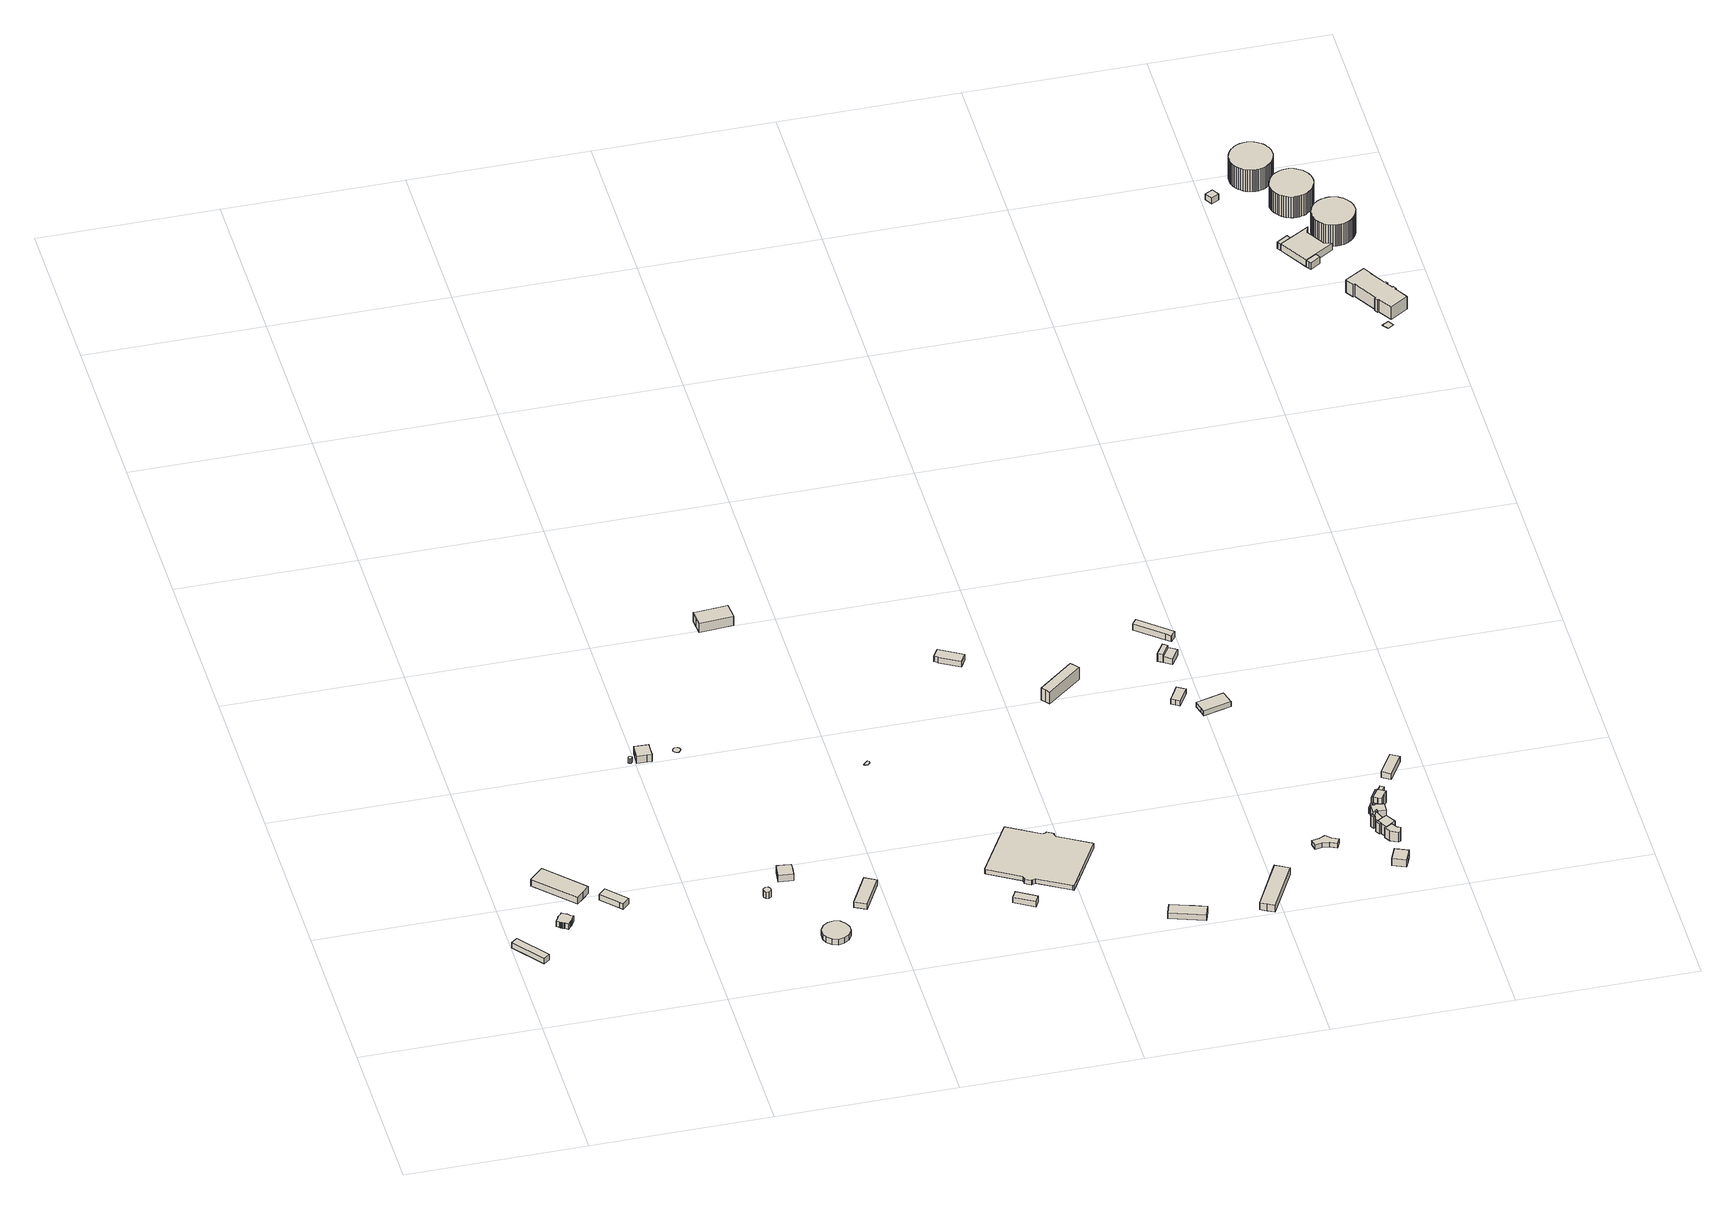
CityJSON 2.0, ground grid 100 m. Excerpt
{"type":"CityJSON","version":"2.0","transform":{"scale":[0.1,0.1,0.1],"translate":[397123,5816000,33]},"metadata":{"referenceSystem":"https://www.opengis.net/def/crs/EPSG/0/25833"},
"CityObjects":{
"building1":{"type":"Building","attributes":{"Gemeindeschluessel":"11000009","BezugspunktDach":"2200","function":"31001_3091","measuredHeight":4.71,"storeysAboveGround":1},"address":[{"country":"Germany","locality":"Berlin","thoroughfareNumber":"1 (45)","thoroughfareName":"Kiehnwerderallee"}],"geometry":[{"type":"Solid","lod":"1","boundaries":[[[[0,1,2,3,4]],[[5,6,7,8,9]],[[5,9,4,3]],[[6,5,3,2]],[[7,6,2,1]],[[8,7,1,0]],[[9,8,0,4]]]]}]},
"building2":{"type":"Building","attributes":{"Gemeindeschluessel":"11000009","BezugspunktDach":"2200","function":"31001_2090","measuredHeight":4.12,"storeysAboveGround":1},"address":[{"country":"Germany","locality":"Berlin","thoroughfareNumber":"1 (44)","thoroughfareName":"Kiehnwerderallee"}],"geometry":[{"type":"Solid","lod":"1","boundaries":[[[[10,11,12,13,14,15,16,17,18,19,20,21,22,23,24,25,26,27,28,29,30,31,32,33,34,35,36,37]],[[38,39,40,41,42,43,44,45,46,47,48,49,50,51,52,53,54,55,56,57,58,59,60,61,62,63,64,65]],[[38,65,37,36]],[[39,38,36,35]],[[40,39,35,34]],[[41,40,34,33]],[[42,41,33,32]],[[43,42,32,31]],[[44,43,31,30]],[[45,44,30,29]],[[46,45,29,28]],[[47,46,28,27]],[[48,47,27,26]],[[49,48,26,25]],[[50,49,25,24]],[[51,50,24,23]],[[52,51,23,22]],[[53,52,22,21]],[[54,53,21,20]],[[55,54,20,19]],[[56,55,19,18]],[[57,56,18,17]],[[58,57,17,16]],[[59,58,16,15]],[[60,59,15,14]],[[61,60,14,13]],[[62,61,13,12]],[[63,62,12,11]],[[64,63,11,10]],[[65,64,10,37]]]]}]},
"building3":{"type":"Building","attributes":{"Gemeindeschluessel":"11000009","BezugspunktDach":"2200","function":"51009_1610","measuredHeight":4.12,"storeysAboveGround":0},"address":[{"country":"Germany","locality":"Berlin"}],"geometry":[{"type":"Solid","lod":"1","boundaries":[[[[10,11,12,13,14,15,16,17,18,19,20,21,22,23,24,25,26,27,28,29,30,31,32,33,34,35,36,37]],[[38,39,40,41,42,43,44,45,46,47,48,49,50,51,52,53,54,55,56,57,58,59,60,61,62,63,64,65]],[[38,65,37,36]],[[39,38,36,35]],[[40,39,35,34]],[[41,40,34,33]],[[42,41,33,32]],[[43,42,32,31]],[[44,43,31,30]],[[45,44,30,29]],[[46,45,29,28]],[[47,46,28,27]],[[48,47,27,26]],[[49,48,26,25]],[[50,49,25,24]],[[51,50,24,23]],[[52,51,23,22]],[[53,52,22,21]],[[54,53,21,20]],[[55,54,20,19]],[[56,55,19,18]],[[57,56,18,17]],[[58,57,17,16]],[[59,58,16,15]],[[60,59,15,14]],[[61,60,14,13]],[[62,61,13,12]],[[63,62,12,11]],[[64,63,11,10]],[[65,64,10,37]]]]}]},
"building4":{"type":"Building","attributes":{"Gemeindeschluessel":"11000009","BezugspunktDach":"2200","function":"31001_2143","measuredHeight":5.17,"storeysAboveGround":1},"address":[{"country":"Germany","locality":"Berlin","thoroughfareNumber":"1 (48)","thoroughfareName":"Kiehnwerderallee"}],"geometry":[{"type":"Solid","lod":"1","boundaries":[[[[66,67,68,69,70,71]],[[72,73,74,75,76,77]],[[72,77,71,70]],[[73,72,70,69]],[[74,73,69,68]],[[75,74,68,67]],[[76,75,67,66]],[[77,76,66,71]]]]}]},
"building5":{"type":"Building","attributes":{"Gemeindeschluessel":"11000009","BezugspunktDach":"2200","function":"31001_2520","measuredHeight":3.66,"storeysAboveGround":1},"address":[{"country":"Germany","locality":"Berlin","thoroughfareNumber":"1 (42)","thoroughfareName":"Kiehnwerderallee"}],"geometry":[{"type":"Solid","lod":"1","boundaries":[[[[78,79,80,81,82]],[[83,84,85,86,87]],[[83,87,82,81]],[[84,83,81,80]],[[85,84,80,79]],[[86,85,79,78]],[[87,86,78,82]]]]}]},
"building6":{"type":"Building","attributes":{"Gemeindeschluessel":"11000009","BezugspunktDach":"2200","function":"31001_1312","measuredHeight":3,"storeysAboveGround":1},"address":[{"country":"Germany","locality":"Berlin","thoroughfareNumber":"1 (60)","thoroughfareName":"Kiehnwerderallee"}],"geometry":[{"type":"Solid","lod":"1","boundaries":[[[[88,89,90,91,92,93,94,95]],[[96,97,98,99,100,101,102,103]],[[96,103,95,94]],[[97,96,94,93]],[[98,97,93,92]],[[99,98,92,91]],[[100,99,91,90]],[[101,100,90,89]],[[102,101,89,88]],[[103,102,88,95]]]]}]},
"building7":{"type":"Building","attributes":{"Gemeindeschluessel":"11000009","BezugspunktDach":"2200","function":"31001_2055","measuredHeight":4.21,"storeysAboveGround":1},"address":[{"country":"Germany","locality":"Berlin","thoroughfareNumber":"1 (37)","thoroughfareName":"Kiehnwerderallee"}],"geometry":[{"type":"Solid","lod":"1","boundaries":[[[[104,105,106,107,108,109,110,111]],[[112,113,114,115,116,117,118,119]],[[112,119,111,110]],[[113,112,110,109]],[[114,113,109,108]],[[115,114,108,107]],[[116,115,107,106]],[[117,116,106,105]],[[118,117,105,104]],[[119,118,104,111]]]]}]},
"building8":{"type":"Building","attributes":{"Gemeindeschluessel":"11000009","BezugspunktDach":"2200","function":"31001_2055","measuredHeight":6.03,"storeysAboveGround":1},"address":[{"country":"Germany","locality":"Berlin","thoroughfareNumber":"1 (59)","thoroughfareName":"Kiehnwerderallee"}],"geometry":[{"type":"Solid","lod":"1","boundaries":[[[[120,121,122,123,124,125,126]],[[127,128,129,130,131,132,133]],[[127,133,126,125]],[[128,127,125,124]],[[129,128,124,123]],[[130,129,123,122]],[[131,130,122,121]],[[132,131,121,120]],[[133,132,120,126]]]]}]},
"building9":{"type":"Building","attributes":{"Gemeindeschluessel":"11000009","BezugspunktDach":"2200","function":"31001_2090","measuredHeight":3.75,"storeysAboveGround":1},"address":[{"country":"Germany","locality":"Berlin","thoroughfareNumber":"1 (73)","thoroughfareName":"Kiehnwerderallee"}],"geometry":[{"type":"Solid","lod":"1","boundaries":[[[[134,135,136,137,138,139,140,141,142,143,144,145,146,147]],[[148,149,150,151,152,153,154,155,156,157,158,159,160,161]],[[148,161,147,146]],[[149,148,146,145]],[[150,149,145,144]],[[151,150,144,143]],[[152,151,143,142]],[[153,152,142,141]],[[154,153,141,140]],[[155,154,140,139]],[[156,155,139,138]],[[157,156,138,137]],[[158,157,137,136]],[[159,158,136,135]],[[160,159,135,134]],[[161,160,134,147]]]]}]},
"building10":{"type":"Building","attributes":{"Gemeindeschluessel":"11000009","BezugspunktDach":"2200","function":"31001_2055","measuredHeight":5.75,"storeysAboveGround":1},"address":[{"country":"Germany","locality":"Berlin","thoroughfareNumber":"1 (34)","thoroughfareName":"Kiehnwerderallee"}],"geometry":[{"type":"Solid","lod":"1","boundaries":[[[[162,163,164,165,166,167]],[[168,169,170,171,172,173]],[[168,173,167,166]],[[169,168,166,165]],[[170,169,165,164]],[[171,170,164,163]],[[172,171,163,162]],[[173,172,162,167]]]]}]},
"building11":{"type":"Building","attributes":{"Gemeindeschluessel":"11000009","BezugspunktDach":"2200","function":"31001_1312","measuredHeight":0.148,"storeysAboveGround":1},"address":[{"country":"Germany","locality":"Berlin","thoroughfareNumber":"1 (40)","thoroughfareName":"Kiehnwerderallee"}],"geometry":[{"type":"Solid","lod":"1","boundaries":[[[[174,175,176,177,178,179,180,181]],[[182,183,184,185,186,187,188,189]],[[182,189,181,180]],[[183,182,180,179]],[[184,183,179,178]],[[185,184,178,177]],[[186,185,177,176]],[[187,186,176,175]],[[188,187,175,174]],[[189,188,174,181]]]]}]},
"building12":{"type":"Building","attributes":{"Gemeindeschluessel":"11000009","BezugspunktDach":"2200","function":"31001_2000","measuredHeight":3.71,"storeysAboveGround":1},"address":[{"country":"Germany","locality":"Berlin","thoroughfareNumber":"1 (63)","thoroughfareName":"Kiehnwerderallee"}],"geometry":[{"type":"Solid","lod":"1","boundaries":[[[[190,191,192,193]],[[194,195,196,197]],[[194,197,193,192]],[[195,194,192,191]],[[196,195,191,190]],[[197,196,190,193]]]]}]},
"building13":{"type":"Building","attributes":{"Gemeindeschluessel":"11000009","BezugspunktDach":"2200","function":"31001_2090","measuredHeight":7.46,"storeysAboveGround":1},"address":[{"country":"Germany","locality":"Berlin","thoroughfareNumber":"1 (61)","thoroughfareName":"Kiehnwerderallee"}],"geometry":[{"type":"Solid","lod":"1","boundaries":[[[[198,199,200,201,202,203,204,205,206,207]],[[208,209,210,211,212,213,214,215,216,217]],[[208,217,207,206]],[[209,208,206,205]],[[210,209,205,204]],[[211,210,204,203]],[[212,211,203,202]],[[213,212,202,201]],[[214,213,201,200]],[[215,214,200,199]],[[216,215,199,198]],[[217,216,198,207]]]]}]},
"building14":{"type":"Building","attributes":{"Gemeindeschluessel":"11000009","BezugspunktDach":"2200","function":"31001_1312","measuredHeight":0.228,"storeysAboveGround":1},"address":[{"country":"Germany","locality":"Berlin","thoroughfareNumber":"1 (35)","thoroughfareName":"Kiehnwerderallee"}],"geometry":[{"type":"Solid","lod":"1","boundaries":[[[[218,219,220,221,222,223]],[[224,225,226,227,228,229]],[[224,229,223,222]],[[225,224,222,221]],[[226,225,221,220]],[[227,226,220,219]],[[228,227,219,218]],[[229,228,218,223]]]]}]},
"building15":{"type":"Building","attributes":{"Gemeindeschluessel":"11000009","BezugspunktDach":"2200","function":"31001_2090","measuredHeight":4.45,"storeysAboveGround":1},"address":[{"country":"Germany","locality":"Berlin","thoroughfareNumber":"1 (29)","thoroughfareName":"Kiehnwerderallee"}],"geometry":[{"type":"Solid","lod":"1","boundaries":[[[[230,231,232,233,234,235]],[[236,237,238,239,240,241]],[[236,241,235,234]],[[237,236,234,233]],[[238,237,233,232]],[[239,238,232,231]],[[240,239,231,230]],[[241,240,230,235]]]]}]},
"building16":{"type":"Building","attributes":{"Gemeindeschluessel":"11000009","BezugspunktDach":"2200","function":"31001_2081","measuredHeight":5.21,"storeysAboveGround":1},"address":[{"country":"Germany","locality":"Berlin","thoroughfareNumber":"1 (64)","thoroughfareName":"Kiehnwerderallee"}],"geometry":[{"type":"Solid","lod":"1","boundaries":[[[[242,243,244,245,246,247,248,249,250,251,252,253,254,255,256,257,258,259,260,261]],[[262,263,264,265,266,267,268,269,270,271,272,273,274,275,276,277,278,279,280,281]],[[262,281,261,260]],[[263,262,260,259]],[[264,263,259,258]],[[265,264,258,257]],[[266,265,257,256]],[[267,266,256,255]],[[268,267,255,254]],[[269,268,254,253]],[[270,269,253,252]],[[271,270,252,251]],[[272,271,251,250]],[[273,272,250,249]],[[274,273,249,248]],[[275,274,248,247]],[[276,275,247,246]],[[277,276,246,245]],[[278,277,245,244]],[[279,278,244,243]],[[280,279,243,242]],[[281,280,242,261]]]]}]},
"building17":{"type":"Building","attributes":{"Gemeindeschluessel":"11000009","BezugspunktDach":"2200","function":"31001_2612","measuredHeight":3.72,"storeysAboveGround":1},"address":[{"country":"Germany","locality":"Berlin","thoroughfareNumber":"1 (66)","thoroughfareName":"Kiehnwerderallee"}],"geometry":[{"type":"Solid","lod":"1","boundaries":[[[[282,283,284,285,286,287]],[[288,289,290,291,292,293]],[[288,293,287,286]],[[289,288,286,285]],[[290,289,285,284]],[[291,290,284,283]],[[292,291,283,282]],[[293,292,282,287]]]]}]},
"building18":{"type":"Building","attributes":{"Gemeindeschluessel":"11000009","BezugspunktDach":"2200","function":"31001_2520","measuredHeight":3.74,"storeysAboveGround":1},"address":[{"country":"Germany","locality":"Berlin","thoroughfareNumber":"1 (72)","thoroughfareName":"Kiehnwerderallee"}],"geometry":[{"type":"Solid","lod":"1","boundaries":[[[[294,295,296,297,298,299]],[[300,301,302,303,304,305]],[[300,305,299,298]],[[301,300,298,297]],[[302,301,297,296]],[[303,302,296,295]],[[304,303,295,294]],[[305,304,294,299]]]]}]},
"building19":{"type":"Building","attributes":{"Gemeindeschluessel":"11000009","BezugspunktDach":"2200","function":"31001_2090","measuredHeight":8.32,"storeysAboveGround":1},"address":[{"country":"Germany","locality":"Berlin","thoroughfareNumber":"1 (32)","thoroughfareName":"Kiehnwerderallee"}],"geometry":[{"type":"Solid","lod":"1","boundaries":[[[[306,307,308,309,310,311,312,313,314]],[[315,316,317,318,319,320,321,322,323]],[[315,323,314,313]],[[316,315,313,312]],[[317,316,312,311]],[[318,317,311,310]],[[319,318,310,309]],[[320,319,309,308]],[[321,320,308,307]],[[322,321,307,306]],[[323,322,306,314]]]]}]},
"building20":{"type":"Building","attributes":{"Gemeindeschluessel":"11000009","BezugspunktDach":"2200","function":"31001_2000","measuredHeight":5.02,"storeysAboveGround":1},"address":[{"country":"Germany","locality":"Berlin","thoroughfareNumber":"1 (67)","thoroughfareName":"Kiehnwerderallee"}],"geometry":[{"type":"Solid","lod":"1","boundaries":[[[[324,325,326,327,328,329,330,331]],[[332,333,334,335,336,337,338,339]],[[332,339,331,330]],[[333,332,330,329]],[[334,333,329,328]],[[335,334,328,327]],[[336,335,327,326]],[[337,336,326,325]],[[338,337,325,324]],[[339,338,324,331]]]]}]},
"building21":{"type":"Building","attributes":{"Gemeindeschluessel":"11000009","BezugspunktDach":"2200","function":"31001_2612","measuredHeight":3.77,"storeysAboveGround":1},"address":[{"country":"Germany","locality":"Berlin","thoroughfareNumber":"1 (25)","thoroughfareName":"Kiehnwerderallee"}],"geometry":[{"type":"Solid","lod":"1","boundaries":[[[[340,341,342,343,344,345,346]],[[347,348,349,350,351,352,353]],[[347,353,346,345]],[[348,347,345,344]],[[349,348,344,343]],[[350,349,343,342]],[[351,350,342,341]],[[352,351,341,340]],[[353,352,340,346]]]]}]},
"building22":{"type":"Building","attributes":{"Gemeindeschluessel":"11000009","BezugspunktDach":"2200","function":"31001_2055","measuredHeight":2.88,"storeysAboveGround":1},"address":[{"country":"Germany","locality":"Berlin","thoroughfareNumber":"1 (17)","thoroughfareName":"Kiehnwerderallee"}],"geometry":[{"type":"Solid","lod":"1","boundaries":[[[[354,355,356,357,358,359,360,361,362]],[[363,364,365,366,367,368,369,370,371]],[[363,371,362,361]],[[364,363,361,360]],[[365,364,360,359]],[[366,365,359,358]],[[367,366,358,357]],[[368,367,357,356]],[[369,368,356,355]],[[370,369,355,354]],[[371,370,354,362]]]]}]},
"building23":{"type":"Building","attributes":{"Gemeindeschluessel":"11000009","BezugspunktDach":"2200","function":"51009_1610","measuredHeight":6.05,"storeysAboveGround":0},"address":[{"country":"Germany","locality":"Berlin"}],"geometry":[{"type":"Solid","lod":"1","boundaries":[[[[372,373,374,375,376]],[[377,378,379,380,381]],[[377,381,376,375]],[[378,377,375,374]],[[379,378,374,373]],[[380,379,373,372]],[[381,380,372,376]]]]}]},
"building24":{"type":"Building","attributes":{"Gemeindeschluessel":"11000009","BezugspunktDach":"2200","function":"31001_2090","measuredHeight":3.15,"storeysAboveGround":1},"address":[{"country":"Germany","locality":"Berlin","thoroughfareNumber":"1 (24)","thoroughfareName":"Kiehnwerderallee"}],"geometry":[{"type":"Solid","lod":"1","boundaries":[[[[382,383,384,385,386,387,388,389]],[[390,391,392,393,394,395,396,397]],[[390,397,389,388]],[[391,390,388,387]],[[392,391,387,386]],[[393,392,386,385]],[[394,393,385,384]],[[395,394,384,383]],[[396,395,383,382]],[[397,396,382,389]]]]}]},
"building25":{"type":"Building","attributes":{"Gemeindeschluessel":"11000009","BezugspunktDach":"2200","function":"31001_2055","measuredHeight":5.88,"storeysAboveGround":1},"address":[{"country":"Germany","locality":"Berlin","thoroughfareNumber":"1 (26)","thoroughfareName":"Kiehnwerderallee"}],"geometry":[{"type":"Solid","lod":"1","boundaries":[[[[398,399,400,401,402]],[[403,404,405,406,407]],[[403,407,402,401]],[[404,403,401,400]],[[405,404,400,399]],[[406,405,399,398]],[[407,406,398,402]]]]}]},
"building26":{"type":"Building","attributes":{"Gemeindeschluessel":"11000009","BezugspunktDach":"2200","function":"31001_2090","measuredHeight":5.31,"storeysAboveGround":1},"address":[{"country":"Germany","locality":"Berlin","thoroughfareNumber":"1 (62)","thoroughfareName":"Kiehnwerderallee"}],"geometry":[{"type":"Solid","lod":"1","boundaries":[[[[408,409,410,411,412,413]],[[414,415,416,417,418,419]],[[414,419,413,412]],[[415,414,412,411]],[[416,415,411,410]],[[417,416,410,409]],[[418,417,409,408]],[[419,418,408,413]]]]}]},
"building27":{"type":"Building","attributes":{"Gemeindeschluessel":"11000009","BezugspunktDach":"2200","function":"31001_2055","measuredHeight":6.22,"storeysAboveGround":1},"address":[{"country":"Germany","locality":"Berlin","thoroughfareNumber":"1 (14)","thoroughfareName":"Kiehnwerderallee"}],"geometry":[{"type":"Solid","lod":"1","boundaries":[[[[420,421,422,423,424]],[[425,426,427,428,429]],[[425,429,424,423]],[[426,425,423,422]],[[427,426,422,421]],[[428,427,421,420]],[[429,428,420,424]]]]}]},
"building28":{"type":"Building","attributes":{"Gemeindeschluessel":"11000009","BezugspunktDach":"2200","function":"51009_1610","measuredHeight":7.91,"storeysAboveGround":0},"address":[{"country":"Germany","locality":"Berlin"}],"geometry":[{"type":"Solid","lod":"1","boundaries":[[[[430,431,432,433]],[[434,435,436,437]],[[434,437,433,432]],[[435,434,432,431]],[[436,435,431,430]],[[437,436,430,433]]]]}]},
"building29":{"type":"Building","attributes":{"Gemeindeschluessel":"11000009","BezugspunktDach":"2200","function":"51009_1610","measuredHeight":7.02,"storeysAboveGround":0},"address":[{"country":"Germany","locality":"Berlin"}],"geometry":[{"type":"Solid","lod":"1","boundaries":[[[[438,439,440,441]],[[442,443,444,445]],[[442,445,441,440]],[[443,442,440,439]],[[444,443,439,438]],[[445,444,438,441]]]]}]},
"building30":{"type":"Building","attributes":{"Gemeindeschluessel":"11000009","function":"31001_2090"},"address":[{"country":"Germany","locality":"Berlin","thoroughfareNumber":"1 (76)","thoroughfareName":"Kiehnwerderallee"}],"children":["building30-1","building30-2","building30-3"]},
"building30-1":{"type":"BuildingPart","attributes":{"BezugspunktDach":"2200","measuredHeight":7.49,"storeysAboveGround":1},"parents":["building30"],"geometry":[{"type":"MultiSurface","lod":"1","boundaries":[[[446,447,448,449,450,451,452,453,454,455,456]],[[457,458,459,460,461,462,463,464,465,466,467]],[[457,467,456,455]],[[468,469,455,454]],[[459,458,454,453],[459,470,468,458]],[[460,459,453,452]],[[461,460,452,451]],[[462,461,451,450]],[[463,462,450,449]],[[466,465,447,446]],[[467,466,446,456]],[[458,457,469,468]],[[464,463,449,448]],[[465,464,448,447]]]}]},
"building30-2":{"type":"BuildingPart","attributes":{"BezugspunktDach":"2200","measuredHeight":5.79,"storeysAboveGround":1},"parents":["building30"],"geometry":[{"type":"MultiSurface","lod":"1","boundaries":[[[471,469,470,472,473,474,475]],[[476,477,478,459,457,479,480]],[[476,480,475,474]],[[477,476,474,473]],[[478,477,473,472]],[[459,478,472,470]],[[479,457,469,471]],[[480,479,471,475]],[[458,468,469,457]],[[459,470,468,458]]]}]},
"building30-3":{"type":"BuildingPart","attributes":{"BezugspunktDach":"2200","measuredHeight":6.76,"storeysAboveGround":1},"parents":["building30"],"geometry":[{"type":"MultiSurface","lod":"1","boundaries":[[[481,482,483,484,485,486,487,488]],[[465,463,489,490,491,492,493,494]],[[465,494,488,487]],[[463,449,448,447,487,486]],[[489,463,486,485]],[[490,489,485,484]],[[491,490,484,483]],[[492,491,483,482]],[[493,492,482,481]],[[494,493,481,488]],[[464,448,449,463]],[[495,464,465,447,448]]]}]},
"building31":{"type":"Building","attributes":{"Gemeindeschluessel":"11000009","BezugspunktDach":"2200","function":"51009_1610","measuredHeight":7.3,"storeysAboveGround":0},"address":[{"country":"Germany","locality":"Berlin"}],"geometry":[{"type":"Solid","lod":"1","boundaries":[[[[496,497,498,499,500,501,502,503,504,505,506,507,508,509]],[[510,511,512,513,514,515,516,517,518,519,520,521,522,523]],[[510,523,509,508]],[[511,510,508,507]],[[512,511,507,506]],[[513,512,506,505]],[[514,513,505,504]],[[515,514,504,503]],[[516,515,503,502]],[[517,516,502,501]],[[518,517,501,500]],[[519,518,500,499]],[[520,519,499,498]],[[521,520,498,497]],[[522,521,497,496]],[[523,522,496,509]]]]}]},
"building32":{"type":"Building","attributes":{"Gemeindeschluessel":"11000009","BezugspunktDach":"2200","function":"51009_1610","measuredHeight":7.34,"storeysAboveGround":0},"address":[{"country":"Germany","locality":"Berlin"}],"geometry":[{"type":"Solid","lod":"1","boundaries":[[[[524,525,526,527]],[[528,529,530,531]],[[528,531,527,526]],[[529,528,526,525]],[[530,529,525,524]],[[531,530,524,527]]]]}]},
"building33":{"type":"Building","attributes":{"Gemeindeschluessel":"11000009","function":"31001_2090"},"address":[{"country":"Germany","locality":"Berlin","thoroughfareNumber":"1 (75)","thoroughfareName":"Kiehnwerderallee"}],"children":["building33-1","building33-2","building33-3"]},
"building33-1":{"type":"BuildingPart","attributes":{"BezugspunktDach":"2200","measuredHeight":9.27,"storeysAboveGround":1},"parents":["building33"],"geometry":[{"type":"MultiSurface","lod":"1","boundaries":[[[532,533,534,535,536,537,538,539,540]],[[541,542,543,544,545,546,547,548,549]],[[541,549,540,539]],[[542,541,539,538]],[[543,542,538,537]],[[544,543,537,536],[550,551,552,543]],[[545,544,536,535]],[[546,545,535,534]],[[547,546,534,533]],[[548,547,533,532]],[[549,553,554,555,548,532,540]],[[551,550,543,552]],[[556,554,553,549,557]],[[556,548,555,554]]]}]},
"building33-2":{"type":"BuildingPart","attributes":{"BezugspunktDach":"2200","measuredHeight":6.67,"storeysAboveGround":1},"parents":["building33"],"geometry":[{"type":"MultiSurface","lod":"1","boundaries":[[[551,558,559,552]],[[560,561,550,543]],[[560,543,552,559]],[[561,560,559,558]],[[550,561,558,551]],[[543,562,550,551,552]]]}]},
"building33-3":{"type":"BuildingPart","attributes":{"BezugspunktDach":"2200","measuredHeight":6.26,"storeysAboveGround":1},"parents":["building33"],"geometry":[{"type":"MultiSurface","lod":"1","boundaries":[[[563,564,565,566,567,568,569,570,555,554,553,571,572]],[[573,549,556,548,574,516,515,575,513,512,511,576,577]],[[573,577,572,571]],[[549,573,571,553]],[[574,548,555,570]],[[516,574,570,569]],[[515,516,569,568]],[[575,515,568,567]],[[513,575,567,566]],[[512,513,566,565]],[[511,512,565,564]],[[576,511,564,563]],[[577,576,563,572]],[[556,549,553,554]],[[578,548,579,556,554,555]]]}]},
"building34":{"type":"Building","attributes":{"Gemeindeschluessel":"11000009","BezugspunktDach":"2200","function":"31001_2090","measuredHeight":3.96,"storeysAboveGround":1},"address":[{"country":"Germany","locality":"Berlin","thoroughfareNumber":"1 (74)","thoroughfareName":"Kiehnwerderallee"}],"geometry":[{"type":"Solid","lod":"1","boundaries":[[[[580,581,582,583]],[[584,585,586,587]],[[584,587,583,582]],[[585,584,582,581]],[[586,585,581,580]],[[587,586,580,583]]]]}]},
"building35":{"type":"Building","attributes":{"Gemeindeschluessel":"11000011","BezugspunktDach":"2200","function":"31001_2591","measuredHeight":4.45,"storeysAboveGround":1},"address":[{"country":"Germany","locality":"Berlin","thoroughfareNumber":"5 (9)","thoroughfareName":"Köpenicker Chaussee"}],"geometry":[{"type":"Solid","lod":"1","boundaries":[[[[588,589,590,591]],[[592,593,594,595]],[[592,595,591,590]],[[593,592,590,589]],[[594,593,589,588]],[[595,594,588,591]]]]}]},
"building36":{"type":"Building","attributes":{"Gemeindeschluessel":"11000011","function":"31001_2000"},"address":[{"country":"Germany","locality":"Berlin","thoroughfareNumber":"5 (8)","thoroughfareName":"Köpenicker Chaussee"}],"children":["building36-1","building36-2","building36-3"]},
"building36-1":{"type":"BuildingPart","attributes":{"BezugspunktDach":"2200","measuredHeight":4.44,"storeysAboveGround":1},"parents":["building36"],"geometry":[{"type":"MultiSurface","lod":"1","boundaries":[[[596,597,598,599,600,601,602,603]],[[604,605,606,607,608,609,610,611]],[[605,604,602,601]],[[606,605,601,600]],[[607,606,600,599]],[[608,607,599,598]],[[609,608,598,597]],[[611,610,596,603]],[[612,604,611,603,602]],[[610,609,597,596,613]]]}]},
"building36-2":{"type":"BuildingPart","attributes":{"BezugspunktDach":"2200","measuredHeight":4.44,"storeysAboveGround":1},"parents":["building36"],"geometry":[{"type":"MultiSurface","lod":"1","boundaries":[[[614,615,616,597,596]],[[609,617,618,619,610]],[[617,609,597,616]],[[618,617,616,615]],[[619,618,615,614]],[[610,619,614,596]],[[609,610,596,597,620]]]}]},
"building36-3":{"type":"BuildingPart","attributes":{"BezugspunktDach":"2200","measuredHeight":4.44,"storeysAboveGround":1},"parents":["building36"],"geometry":[{"type":"MultiSurface","lod":"1","boundaries":[[[603,602,621,622]],[[623,604,611,624]],[[623,624,622,621]],[[604,623,621,602]],[[624,611,603,622]],[[625,611,604,602,603]]]}]},
"building37":{"type":"Building","attributes":{"Gemeindeschluessel":"11000011","BezugspunktDach":"2200","function":"31001_2580","measuredHeight":0.146,"storeysAboveGround":1},"address":[{"country":"Germany","locality":"Berlin","thoroughfareNumber":"5 (19)","thoroughfareName":"Köpenicker Chaussee"}],"geometry":[{"type":"Solid","lod":"1","boundaries":[[[[626,627,628,629]],[[630,631,632,633]],[[630,633,629,628]],[[631,630,628,627]],[[632,631,627,626]],[[633,632,626,629]]]]}]},
"building38":{"type":"Building","attributes":{"Gemeindeschluessel":"11000011","BezugspunktDach":"2200","function":"31001_2140","measuredHeight":14.46,"storeysAboveGround":3},"address":[{"country":"Germany","locality":"Berlin","thoroughfareNumber":"5 (11)","thoroughfareName":"Köpenicker Chaussee"}],"geometry":[{"type":"Solid","lod":"1","boundaries":[[[[634,635,636,637,638,639,640,641,642,643,644,645,646,647,648,649,650,651,652,653,654,655,656,657,658,659,660,661,662,663,664,665,666,667,668,669,670,671,672,673,674,675,676,677,678,679,680,681,682,683,684,685,686,687,688,689,690,691,692]],[[693,694,695,696,697,698,699,700,701,702,703,704,705,706,707,708,709,710,711,712,713,714,715,716,717,718,719,720,721,722,723,724,725,726,727,728,729,730,731,732,733,734,735,736,737,738,739,740,741,742,743,744,745,746,747,748,749,750,751]],[[693,751,692,691]],[[694,693,691,690]],[[695,694,690,689]],[[696,695,689,688]],[[697,696,688,687]],[[698,697,687,686]],[[699,698,686,685]],[[700,699,685,684]],[[701,700,684,683]],[[702,701,683,682]],[[703,702,682,681]],[[704,703,681,680]],[[705,704,680,679]],[[706,705,679,678]],[[707,706,678,677]],[[708,707,677,676]],[[709,708,676,675]],[[710,709,675,674]],[[711,710,674,673]],[[712,711,673,672]],[[713,712,672,671]],[[714,713,671,670]],[[715,714,670,669]],[[716,715,669,668]],[[717,716,668,667]],[[718,717,667,666]],[[719,718,666,665]],[[720,719,665,664]],[[721,720,664,663]],[[722,721,663,662]],[[723,722,662,661]],[[724,723,661,660]],[[725,724,660,659]],[[726,725,659,658]],[[727,726,658,657]],[[728,727,657,656]],[[729,728,656,655]],[[730,729,655,654]],[[731,730,654,653]],[[732,731,653,652]],[[733,732,652,651]],[[734,733,651,650]],[[735,734,650,649]],[[736,735,649,648]],[[737,736,648,647]],[[738,737,647,646]],[[739,738,646,645]],[[740,739,645,644]],[[741,740,644,643]],[[742,741,643,642]],[[743,742,642,641]],[[744,743,641,640]],[[745,744,640,639]],[[746,745,639,638]],[[747,746,638,637]],[[748,747,637,636]],[[749,748,636,635]],[[750,749,635,634]],[[751,750,634,692]]]]}]},
"building39":{"type":"Building","attributes":{"Gemeindeschluessel":"11000011","BezugspunktDach":"2200","function":"31001_2520","measuredHeight":8.34,"storeysAboveGround":1},"address":[{"country":"Germany","locality":"Berlin","thoroughfareNumber":"5 (3)","thoroughfareName":"Köpenicker Chaussee"}],"geometry":[{"type":"Solid","lod":"1","boundaries":[[[[752,753,754,755,756,757,758,759,760,761,762,763,764,765,766,767,768,769,770,771]],[[772,773,774,775,776,777,778,779,780,781,782,783,784,785,786,787,788,789,790,791]],[[772,791,771,770]],[[773,772,770,769]],[[774,773,769,768]],[[775,774,768,767]],[[776,775,767,766]],[[777,776,766,765]],[[778,777,765,764]],[[779,778,764,763]],[[780,779,763,762]],[[781,780,762,761]],[[782,781,761,760]],[[783,782,760,759]],[[784,783,759,758]],[[785,784,758,757]],[[786,785,757,756]],[[787,786,756,755]],[[788,787,755,754]],[[789,788,754,753]],[[790,789,753,752]],[[791,790,752,771]]]]}]},
"building40":{"type":"Building","attributes":{"Gemeindeschluessel":"11000011","BezugspunktDach":"2200","function":"31001_2140","measuredHeight":14.16,"storeysAboveGround":3},"address":[{"country":"Germany","locality":"Berlin","thoroughfareNumber":"5 (16)","thoroughfareName":"Köpenicker Chaussee"}],"geometry":[{"type":"Solid","lod":"1","boundaries":[[[[792,793,794,795,796,797,798,799,800,801,802,803,804,805,806,807,808,809,810,811,812,813,814,815,816,817,818,819,820,821,822,823,824,825,826,827,828,829,830,831,832,833,834,835,836,837,838,839,840,841,842,843,844,845,846,847,848,849]],[[850,851,852,853,854,855,856,857,858,859,860,861,862,863,864,865,866,867,868,869,870,871,872,873,874,875,876,877,878,879,880,881,882,883,884,885,886,887,888,889,890,891,892,893,894,895,896,897,898,899,900,901,902,903,904,905,906,907]],[[850,907,849,848]],[[851,850,848,847]],[[852,851,847,846]],[[853,852,846,845]],[[854,853,845,844]],[[855,854,844,843]],[[856,855,843,842]],[[857,856,842,841]],[[858,857,841,840]],[[859,858,840,839]],[[860,859,839,838]],[[861,860,838,837]],[[862,861,837,836]],[[863,862,836,835]],[[864,863,835,834]],[[865,864,834,833]],[[866,865,833,832]],[[867,866,832,831]],[[868,867,831,830]],[[869,868,830,829]],[[870,869,829,828]],[[871,870,828,827]],[[872,871,827,826]],[[873,872,826,825]],[[874,873,825,824]],[[875,874,824,823]],[[876,875,823,822]],[[877,876,822,821]],[[878,877,821,820]],[[879,878,820,819]],[[880,879,819,818]],[[881,880,818,817]],[[882,881,817,816]],[[883,882,816,815]],[[884,883,815,814]],[[885,884,814,813]],[[886,885,813,812]],[[887,886,812,811]],[[888,887,811,810]],[[889,888,810,809]],[[890,889,809,808]],[[891,890,808,807]],[[892,891,807,806]],[[893,892,806,805]],[[894,893,805,804]],[[895,894,804,803]],[[896,895,803,802]],[[897,896,802,801]],[[898,897,801,800]],[[899,898,800,799]],[[900,899,799,798]],[[901,900,798,797]],[[902,901,797,796]],[[903,902,796,795]],[[904,903,795,794]],[[905,904,794,793]],[[906,905,793,792]],[[907,906,792,849]]]]}]},
"building41":{"type":"Building","attributes":{"Gemeindeschluessel":"11000011","BezugspunktDach":"2200","function":"31001_2140","measuredHeight":14.13,"storeysAboveGround":3},"address":[{"country":"Germany","locality":"Berlin","thoroughfareNumber":"5 (15)","thoroughfareName":"Köpenicker Chaussee"}],"geometry":[{"type":"Solid","lod":"1","boundaries":[[[[908,909,910,911,912,913,914,915,916,917,918,919,920,921,922,923,924,925,926,927,928,929,930,931,932,933,934,935,936,937,938,939,940,941,942,943,944,945,946,947,948,949,950,951,952,953,954,955,956,957,958,959,960,961,962,963,964,965]],[[966,967,968,969,970,971,972,973,974,975,976,977,978,979,980,981,982,983,984,985,986,987,988,989,990,991,992,993,994,995,996,997,998,999,1000,1001,1002,1003,1004,1005,1006,1007,1008,1009,1010,1011,1012,1013,1014,1015,1016,1017,1018,1019,1020,1021,1022,1023]],[[966,1023,965,964]],[[967,966,964,963]],[[968,967,963,962]],[[969,968,962,961]],[[970,969,961,960]],[[971,970,960,959]],[[972,971,959,958]],[[973,972,958,957]],[[974,973,957,956]],[[975,974,956,955]],[[976,975,955,954]],[[977,976,954,953]],[[978,977,953,952]],[[979,978,952,951]],[[980,979,951,950]],[[981,980,950,949]],[[982,981,949,948]],[[983,982,948,947]],[[984,983,947,946]],[[985,984,946,945]],[[986,985,945,944]],[[987,986,944,943]],[[988,987,943,942]],[[989,988,942,941]],[[990,989,941,940]],[[991,990,940,939]],[[992,991,939,938]],[[993,992,938,937]],[[994,993,937,936]],[[995,994,936,935]],[[996,995,935,934]],[[997,996,934,933]],[[998,997,933,932]],[[999,998,932,931]],[[1000,999,931,930]],[[1001,1000,930,929]],[[1002,1001,929,928]],[[1003,1002,928,927]],[[1004,1003,927,926]],[[1005,1004,926,925]],[[1006,1005,925,924]],[[1007,1006,924,923]],[[1008,1007,923,922]],[[1009,1008,922,921]],[[1010,1009,921,920]],[[1011,1010,920,919]],[[1012,1011,919,918]],[[1013,1012,918,917]],[[1014,1013,917,916]],[[1015,1014,916,915]],[[1016,1015,915,914]],[[1017,1016,914,913]],[[1018,1017,913,912]],[[1019,1018,912,911]],[[1020,1019,911,910]],[[1021,1020,910,909]],[[1022,1021,909,908]],[[1023,1022,908,965]]]]}]}
},
"vertices":[
[138,518,41],[171,544,41],[38,713,41],[22,700,41],[5,687,41],[22,700,4],[38,713,4],[171,544,4],[138,518,4],[5,687,4],
[289,791,42],[292,786,42],[297,782,42],[302,778,42],[308,775,42],[314,773,42],[330,761,42],[342,778,42],[347,782,42],[352,786,42],[355,791,42],[358,797,42],[360,803,42],[372,819,42],[355,831,42],[351,836,42],[347,841,42],[342,844,42],[336,847,42],[330,849,42],[314,861,42],[302,844,42],[297,841,42],[292,836,42],[289,831,42],[286,825,42],[284,819,42],[272,803,42],[284,819,5],[286,825,5],[289,831,5],[292,836,5],[297,841,5],[302,844,5],[314,861,5],[330,849,5],[336,847,5],[342,844,5],[347,841,5],[351,836,5],[355,831,5],[372,819,5],[360,803,5],[358,797,5],[355,791,5],[352,786,5],[347,782,5],[342,778,5],[330,761,5],[314,773,5],[308,775,5],[302,778,5],[297,782,5],[292,786,5],[289,791,5],[272,803,5],
[427,957,48],[465,994,48],[503,1031,48],[303,1236,48],[265,1199,48],[226,1162,48],[265,1199,3],[303,1236,3],[503,1031,3],[465,994,3],[427,957,3],[226,1162,3],
[632,871,42],[648,855,42],[687,893,42],[584,1000,42],[543,960,42],[584,1000,5],[687,893,5],[648,855,5],[632,871,5],[543,960,5],
[972,2017,37],[980,2017,37],[986,2023,37],[987,2031,37],[982,2037,37],[973,2038,37],[967,2032,37],[966,2024,37],[967,2032,7],[973,2038,7],[982,2037,7],[987,2031,7],[986,2023,7],[980,2017,7],[972,2017,7],[966,2024,7],
[1394,760,49],[1411,758,49],[1424,768,49],[1426,784,49],[1416,798,49],[1399,800,49],[1386,790,49],[1384,773,49],[1386,790,6],[1399,800,6],[1416,798,6],[1426,784,6],[1424,768,6],[1411,758,6],[1394,760,6],[1384,773,6],
[1063,2010,53],[1089,2008,53],[1090,2050,53],[1092,2091,53],[1012,2095,53],[1010,2054,53],[1008,2012,53],[1010,2054,6],[1012,2095,6],[1092,2091,6],[1090,2050,6],[1089,2008,6],[1063,2010,6],[1008,2012,6],
[1611,328,45],[1637,305,45],[1670,294,45],[1704,300,45],[1732,319,45],[1750,349,45],[1752,383,45],[1738,415,45],[1714,439,45],[1681,449,45],[1647,444,45],[1619,425,45],[1601,395,45],[1599,360,45],[1601,395,8],[1619,425,8],[1647,444,8],[1681,449,8],[1714,439,8],[1738,415,8],[1752,383,8],[1750,349,8],[1732,319,8],[1704,300,8],[1670,294,8],[1637,305,8],[1611,328,8],[1599,360,8],
[1570,870,51],[1574,910,51],[1578,951,51],[1498,959,51],[1494,918,51],[1490,877,51],[1494,918,6],[1498,959,6],[1578,951,6],[1574,910,6],[1570,870,6],[1490,877,6],
[1229,2048,7],[1245,2047,7],[1257,2059,7],[1258,2075,7],[1246,2087,7],[1230,2088,7],[1218,2076,7],[1217,2060,7],[1218,2076,6],[1230,2088,6],[1246,2087,6],[1258,2075,6],[1257,2059,6],[1245,2047,6],[1229,2048,6],[1217,2060,6],
[1886,544,45],[1984,724,45],[1920,759,45],[1822,578,45],[1920,759,8],[1984,724,8],[1886,544,8],[1822,578,8],
[1579,3026,73],[1579,3024,73],[1583,2977,73],[1773,2992,73],[1770,3038,73],[1770,3040,73],[1766,3088,73],[1716,3084,73],[1599,3075,73],[1576,3074,73],[1599,3075,13],[1716,3084,13],[1766,3088,13],[1770,3040,13],[1770,3038,13],[1773,2992,13],[1583,2977,13],[1579,3024,13],[1579,3026,13],[1576,3074,13],
[2156,1674,35],[2172,1674,35],[2183,1685,35],[2183,1700,35],[2176,1707,35],[2150,1681,35],[2176,1707,32],[2183,1700,32],[2183,1685,32],[2172,1674,32],[2156,1674,32],[2150,1681,32],
[2749,352,42],[2772,394,42],[2663,459,42],[2657,449,42],[2649,435,42],[2638,417,42],[2649,435,6],[2657,449,6],[2663,459,6],[2772,394,6],[2749,352,6],[2638,417,6],
[2561,684,34],[2735,582,34],[2740,562,34],[2737,557,34],[2772,536,34],[2775,541,34],[2795,546,34],[2969,445,34],[2976,441,34],[3161,758,34],[3154,762,34],[2981,863,34],[2975,883,34],[2979,888,34],[2943,909,34],[2940,904,34],[2920,899,34],[2746,1000,34],[2739,1004,34],[2554,688,34],[2739,1004,4],[2746,1000,4],[2920,899,4],[2940,904,4],[2943,909,4],[2979,888,4],[2975,883,4],[2981,863,4],[3154,762,4],[3161,758,4],[2976,441,4],[2969,445,4],[2795,546,4],[2775,541,4],[2772,536,4],[2737,557,4],[2740,562,4],[2735,582,4],[2561,684,4],[2554,688,4],
[3588,23,47],[3611,92,47],[3544,114,47],[3518,123,47],[3416,157,47],[3393,88,47],[3416,157,10],[3518,123,10],[3544,114,10],[3611,92,10],[3588,23,10],[3393,88,10],
[2739,2442,46],[2738,2437,46],[2849,2375,46],[2879,2427,46],[2749,2503,46],[2720,2453,46],[2749,2503,8],[2879,2427,8],[2849,2375,8],[2738,2437,8],[2739,2442,8],[2720,2453,8],
[3206,1988,87],[3224,1966,87],[3423,2127,87],[3417,2134,87],[3404,2150,87],[3392,2165,87],[3386,2172,87],[3386,2173,87],[3188,2010,87],[3386,2173,8],[3386,2172,8],[3392,2165,8],[3404,2150,8],[3417,2134,8],[3423,2127,8],[3224,1966,8],[3206,1988,8],[3188,2010,8],
[3916,28,52],[3953,8,52],[4104,292,52],[4066,313,52],[4029,333,52],[3984,248,52],[3972,226,52],[3878,48,52],[3972,226,7],[3984,248,7],[4029,333,7],[4066,313,7],[4104,292,7],[3953,8,7],[3916,28,7],[3878,48,7],
[3861,1802,40],[3884,1789,40],[3936,1877,40],[3913,1890,40],[3890,1904,40],[3841,1820,40],[3838,1816,40],[3841,1820,5],[3890,1904,5],[3913,1890,5],[3936,1877,5],[3884,1789,5],[3861,1802,5],[3838,1816,5],
[4279,455,42],[4320,462,42],[4359,457,42],[4396,439,42],[4414,476,42],[4377,494,42],[4348,521,42],[4314,503,42],[4272,497,42],[4314,503,13],[4348,521,13],[4377,494,13],[4414,476,13],[4396,439,13],[4359,457,13],[4320,462,13],[4279,455,13],[4272,497,13],
[3883,2163,57],[3926,2230,57],[3900,2247,57],[3879,2213,57],[3857,2179,57],[3879,2213,4],[3900,2247,4],[3926,2230,4],[3883,2163,4],[3857,2179,4],
[3975,1704,41],[3981,1681,41],[3982,1676,41],[4139,1717,41],[4137,1721,41],[4131,1745,41],[4118,1796,41],[3961,1756,41],[4118,1796,9],[4131,1745,9],[4137,1721,9],[4139,1717,9],[3982,1676,9],[3981,1681,9],[3975,1704,9],[3961,1756,9],
[3929,2133,43],[3972,2201,43],[3949,2216,43],[3926,2230,43],[3883,2163,43],[3926,2230,3],[3949,2216,3],[3972,2201,3],[3929,2133,3],[3883,2163,3],
[3942,2340,43],[3967,2320,43],[3969,2322,43],[3994,2351,43],[3819,2496,43],[3793,2463,43],[3819,2496,3],[3994,2351,3],[3969,2322,3],[3967,2320,3],[3942,2340,3],[3793,2463,3],
[4711,201,57],[4727,240,57],[4743,278,57],[4670,309,57],[4637,233,57],[4670,309,9],[4743,278,9],[4727,240,9],[4711,201,9],[4637,233,9],
[4621,558,84],[4629,562,84],[4617,584,84],[4609,579,84],[4617,584,5],[4629,562,5],[4621,558,5],[4609,579,5],
[4640,504,77],[4648,509,77],[4633,535,77],[4625,530,77],[4633,535,7],[4648,509,7],[4640,504,7],[4625,530,7],
[4648,509,72],[4667,475,72],[4696,492,72],[4702,495,72],[4700,497,72],[4724,511,72],[4691,569,72],[4673,559,72],[4662,552,72],[4642,540,72],[4633,535,72],[4642,540,6],[4662,552,6],[4673,559,6],[4691,569,6],[4724,511,6],[4700,497,6],[4702,495,6],[4696,492,6],[4667,475,6],[4648,509,6],[4633,535,6],[4662,552,64],[4642,540,64],[4673,559,64],
[4629,562,64],[4652,616,64],[4638,610,64],[4640,599,64],[4617,584,64],[4640,599,6],[4638,610,6],[4652,616,6],[4629,562,6],[4617,584,6],
[4677,439,73],[4721,416,73],[4732,422,73],[4740,453,73],[4719,464,73],[4702,495,73],[4667,475,73],[4659,471,73],[4719,464,6],[4740,453,6],[4732,422,6],[4721,416,6],[4677,439,6],[4659,471,6],[4696,492,60],
[4639,602,81],[4638,610,81],[4652,616,81],[4657,602,81],[4700,603,81],[4702,653,81],[4697,656,81],[4695,653,81],[4654,663,81],[4648,655,81],[4638,660,81],[4643,671,81],[4630,671,81],[4630,601,81],[4630,671,8],[4643,671,8],[4638,660,8],[4648,655,8],[4654,663,8],[4695,653,8],[4697,656,8],[4702,653,8],[4700,603,8],[4657,602,8],[4652,616,8],[4638,610,8],[4639,602,8],[4630,601,8],
[4656,716,82],[4692,774,82],[4683,778,82],[4648,721,82],[4683,778,9],[4692,774,9],[4656,716,9],[4648,721,9],
[4679,702,87],[4680,703,87],[4699,691,87],[4716,720,87],[4734,748,87],[4695,772,87],[4692,774,87],[4674,745,87],[4656,716,87],[4674,745,8],[4692,774,8],[4695,772,8],[4734,748,8],[4716,720,8],[4699,691,8],[4680,703,8],[4679,702,8],[4656,716,8],[4715,759,8],[4715,759,75],[4695,772,75],[4656,716,49],[4664,711,49],[4679,702,49],[4664,711,8],[4663,712,8],
[4737,797,75],[4717,811,75],[4717,811,8],[4737,797,8],[4705,766,8],
[4638,674,49],[4643,671,49],[4638,660,49],[4648,655,49],[4653,664,49],[4695,653,49],[4697,656,49],[4662,681,49],[4648,721,49],[4624,683,49],[4648,721,8],[4662,681,8],[4653,664,8],[4638,674,8],[4624,683,8],[4679,702,28],[4676,704,8],
[4807,926,48],[4886,1055,48],[4838,1085,48],[4759,956,48],[4838,1085,9],[4886,1055,9],[4807,926,9],[4759,956,9],
[5043,5775,55],[5086,5800,55],[5063,5841,55],[5019,5818,55],[5063,5841,16],[5086,5800,16],[5043,5775,16],[5019,5818,16],
[5400,5160,53],[5459,5196,53],[5566,5261,53],[5524,5273,53],[5461,5380,53],[5474,5425,53],[5364,5359,53],[5302,5322,53],[5364,5359,8],[5474,5425,8],[5461,5380,8],[5524,5273,8],[5566,5261,8],[5459,5196,8],[5400,5160,8],[5302,5322,8],[5364,5359,44],[5400,5160,35],
[5412,5141,53],[5419,5131,53],[5476,5170,53],[5476,5170,8],[5419,5131,8],[5412,5141,8],[5459,5196,35],
[5351,5381,53],[5290,5343,53],[5351,5381,8],[5290,5343,8],[5302,5322,44],
[5691,4555,12],[5726,4578,12],[5706,4611,12],[5669,4590,12],[5706,4611,11],[5726,4578,11],[5691,4555,11],[5669,4590,11],
[5179,5931,157],[5181,5918,157],[5184,5906,157],[5189,5894,157],[5195,5883,157],[5202,5872,157],[5210,5862,157],[5220,5854,157],[5230,5846,157],[5241,5839,157],[5253,5834,157],[5265,5830,157],[5277,5827,157],[5285,5827,157],[5294,5826,157],[5302,5826,157],[5310,5827,157],[5322,5829,157],[5335,5833,157],[5347,5838,157],[5358,5844,157],[5368,5852,157],[5378,5860,157],[5387,5870,157],[5394,5880,157],[5400,5891,157],[5406,5903,157],[5409,5915,157],[5412,5928,157],[5413,5941,157],[5412,5954,157],[5411,5966,157],[5407,5979,157],[5403,5991,157],[5397,6002,157],[5390,6013,157],[5382,6023,157],[5373,6032,157],[5363,6040,157],[5352,6047,157],[5340,6052,157],[5328,6056,157],[5315,6059,157],[5303,6061,157],[5290,6061,157],[5277,6060,157],[5265,6057,157],[5252,6053,157],[5241,6048,157],[5230,6041,157],[5220,6033,157],[5210,6025,157],[5202,6015,157],[5195,6004,157],[5189,5993,157],[5184,5981,157],[5181,5969,157],[5179,5956,157],[5178,5943,157],[5179,5956,12],[5181,5969,12],[5184,5981,12],[5189,5993,12],[5195,6004,12],[5202,6015,12],[5210,6025,12],[5220,6033,12],[5230,6041,12],[5241,6048,12],[5252,6053,12],[5265,6057,12],[5277,6060,12],[5290,6061,12],[5303,6061,12],[5315,6059,12],[5328,6056,12],[5340,6052,12],[5352,6047,12],[5363,6040,12],[5373,6032,12],[5382,6023,12],[5390,6013,12],[5397,6002,12],[5403,5991,12],[5407,5979,12],[5411,5966,12],[5412,5954,12],[5413,5941,12],[5412,5928,12],[5409,5915,12],[5406,5903,12],[5400,5891,12],[5394,5880,12],[5387,5870,12],[5378,5860,12],[5368,5852,12],[5358,5844,12],[5347,5838,12],[5335,5833,12],[5322,5829,12],[5310,5827,12],[5302,5826,12],[5294,5826,12],[5285,5827,12],[5277,5827,12],[5265,5830,12],[5253,5834,12],[5241,5839,12],[5230,5846,12],[5220,5854,12],[5210,5862,12],[5202,5872,12],[5195,5883,12],[5189,5894,12],[5184,5906,12],[5181,5918,12],[5179,5931,12],[5178,5943,12],
[5578,4855,94],[5586,4859,94],[5667,4722,94],[5660,4718,94],[5670,4699,94],[5678,4703,94],[5725,4627,94],[5827,4690,94],[5783,4766,94],[5789,4770,94],[5777,4788,94],[5771,4786,94],[5748,4822,94],[5755,4825,94],[5748,4836,94],[5742,4833,94],[5688,4922,94],[5691,4923,94],[5663,4971,94],[5550,4903,94],[5663,4971,10],[5691,4923,10],[5688,4922,10],[5742,4833,10],[5748,4836,10],[5755,4825,10],[5748,4822,10],[5771,4786,10],[5777,4788,10],[5789,4770,10],[5783,4766,10],[5827,4690,10],[5725,4627,10],[5678,4703,10],[5670,4699,10],[5660,4718,10],[5667,4722,10],[5586,4859,10],[5578,4855,10],[5550,4903,10],
[5332,5668,156],[5334,5655,156],[5337,5642,156],[5342,5630,156],[5348,5618,156],[5356,5607,156],[5364,5597,156],[5374,5588,156],[5384,5581,156],[5396,5574,156],[5408,5569,156],[5420,5565,156],[5433,5562,156],[5441,5562,156],[5449,5561,156],[5457,5562,156],[5464,5562,156],[5477,5565,156],[5490,5569,156],[5502,5574,156],[5513,5581,156],[5523,5588,156],[5533,5597,156],[5542,5607,156],[5549,5618,156],[5555,5629,156],[5560,5641,156],[5563,5654,156],[5565,5667,156],[5566,5680,156],[5565,5693,156],[5563,5706,156],[5559,5718,156],[5554,5730,156],[5548,5742,156],[5540,5752,156],[5532,5762,156],[5522,5771,156],[5511,5778,156],[5500,5784,156],[5488,5790,156],[5476,5793,156],[5463,5795,156],[5450,5796,156],[5437,5796,156],[5424,5794,156],[5411,5790,156],[5399,5785,156],[5387,5779,156],[5377,5772,156],[5367,5763,156],[5358,5753,156],[5350,5743,156],[5344,5731,156],[5338,5719,156],[5335,5707,156],[5332,5694,156],[5331,5681,156],[5332,5694,15],[5335,5707,15],[5338,5719,15],[5344,5731,15],[5350,5743,15],[5358,5753,15],[5367,5763,15],[5377,5772,15],[5387,5779,15],[5399,5785,15],[5411,5790,15],[5424,5794,15],[5437,5796,15],[5450,5796,15],[5463,5795,15],[5476,5793,15],[5488,5790,15],[5500,5784,15],[5511,5778,15],[5522,5771,15],[5532,5762,15],[5540,5752,15],[5548,5742,15],[5554,5730,15],[5559,5718,15],[5563,5706,15],[5565,5693,15],[5566,5680,15],[5565,5667,15],[5563,5654,15],[5560,5641,15],[5555,5629,15],[5549,5618,15],[5542,5607,15],[5533,5597,15],[5523,5588,15],[5513,5581,15],[5502,5574,15],[5490,5569,15],[5477,5565,15],[5464,5562,15],[5457,5562,15],[5449,5561,15],[5441,5562,15],[5433,5562,15],[5420,5565,15],[5408,5569,15],[5396,5574,15],[5384,5581,15],[5374,5588,15],[5364,5597,15],[5356,5607,15],[5348,5618,15],[5342,5630,15],[5337,5642,15],[5334,5655,15],[5332,5668,15],[5331,5681,15],
[5488,5387,156],[5490,5374,156],[5494,5361,156],[5498,5349,156],[5505,5337,156],[5512,5326,156],[5521,5316,156],[5530,5308,156],[5541,5300,156],[5553,5293,156],[5565,5288,156],[5577,5284,156],[5590,5282,156],[5598,5281,156],[5606,5281,156],[5614,5281,156],[5622,5282,156],[5635,5285,156],[5647,5289,156],[5659,5294,156],[5670,5300,156],[5680,5308,156],[5690,5317,156],[5698,5327,156],[5706,5338,156],[5712,5349,156],[5716,5361,156],[5720,5374,156],[5722,5386,156],[5722,5399,156],[5722,5412,156],[5719,5425,156],[5716,5437,156],[5711,5449,156],[5705,5461,156],[5697,5471,156],[5688,5481,156],[5679,5490,156],[5668,5497,156],[5657,5504,156],[5645,5509,156],[5633,5512,156],[5620,5515,156],[5607,5516,156],[5594,5515,156],[5581,5513,156],[5568,5510,156],[5556,5505,156],[5544,5499,156],[5533,5491,156],[5523,5483,156],[5514,5473,156],[5507,5462,156],[5500,5451,156],[5495,5439,156],[5491,5426,156],[5489,5413,156],[5488,5400,156],[5489,5413,15],[5491,5426,15],[5495,5439,15],[5500,5451,15],[5507,5462,15],[5514,5473,15],[5523,5483,15],[5533,5491,15],[5544,5499,15],[5556,5505,15],[5568,5510,15],[5581,5513,15],[5594,5515,15],[5607,5516,15],[5620,5515,15],[5633,5512,15],[5645,5509,15],[5657,5504,15],[5668,5497,15],[5679,5490,15],[5688,5481,15],[5697,5471,15],[5705,5461,15],[5711,5449,15],[5716,5437,15],[5719,5425,15],[5722,5412,15],[5722,5399,15],[5722,5386,15],[5720,5374,15],[5716,5361,15],[5712,5349,15],[5706,5338,15],[5698,5327,15],[5690,5317,15],[5680,5308,15],[5670,5300,15],[5659,5294,15],[5647,5289,15],[5635,5285,15],[5622,5282,15],[5614,5281,15],[5606,5281,15],[5598,5281,15],[5590,5282,15],[5577,5284,15],[5565,5288,15],[5553,5293,15],[5541,5300,15],[5530,5308,15],[5521,5316,15],[5512,5326,15],[5505,5337,15],[5498,5349,15],[5494,5361,15],[5490,5374,15],[5488,5387,15],[5488,5400,15]
]}
